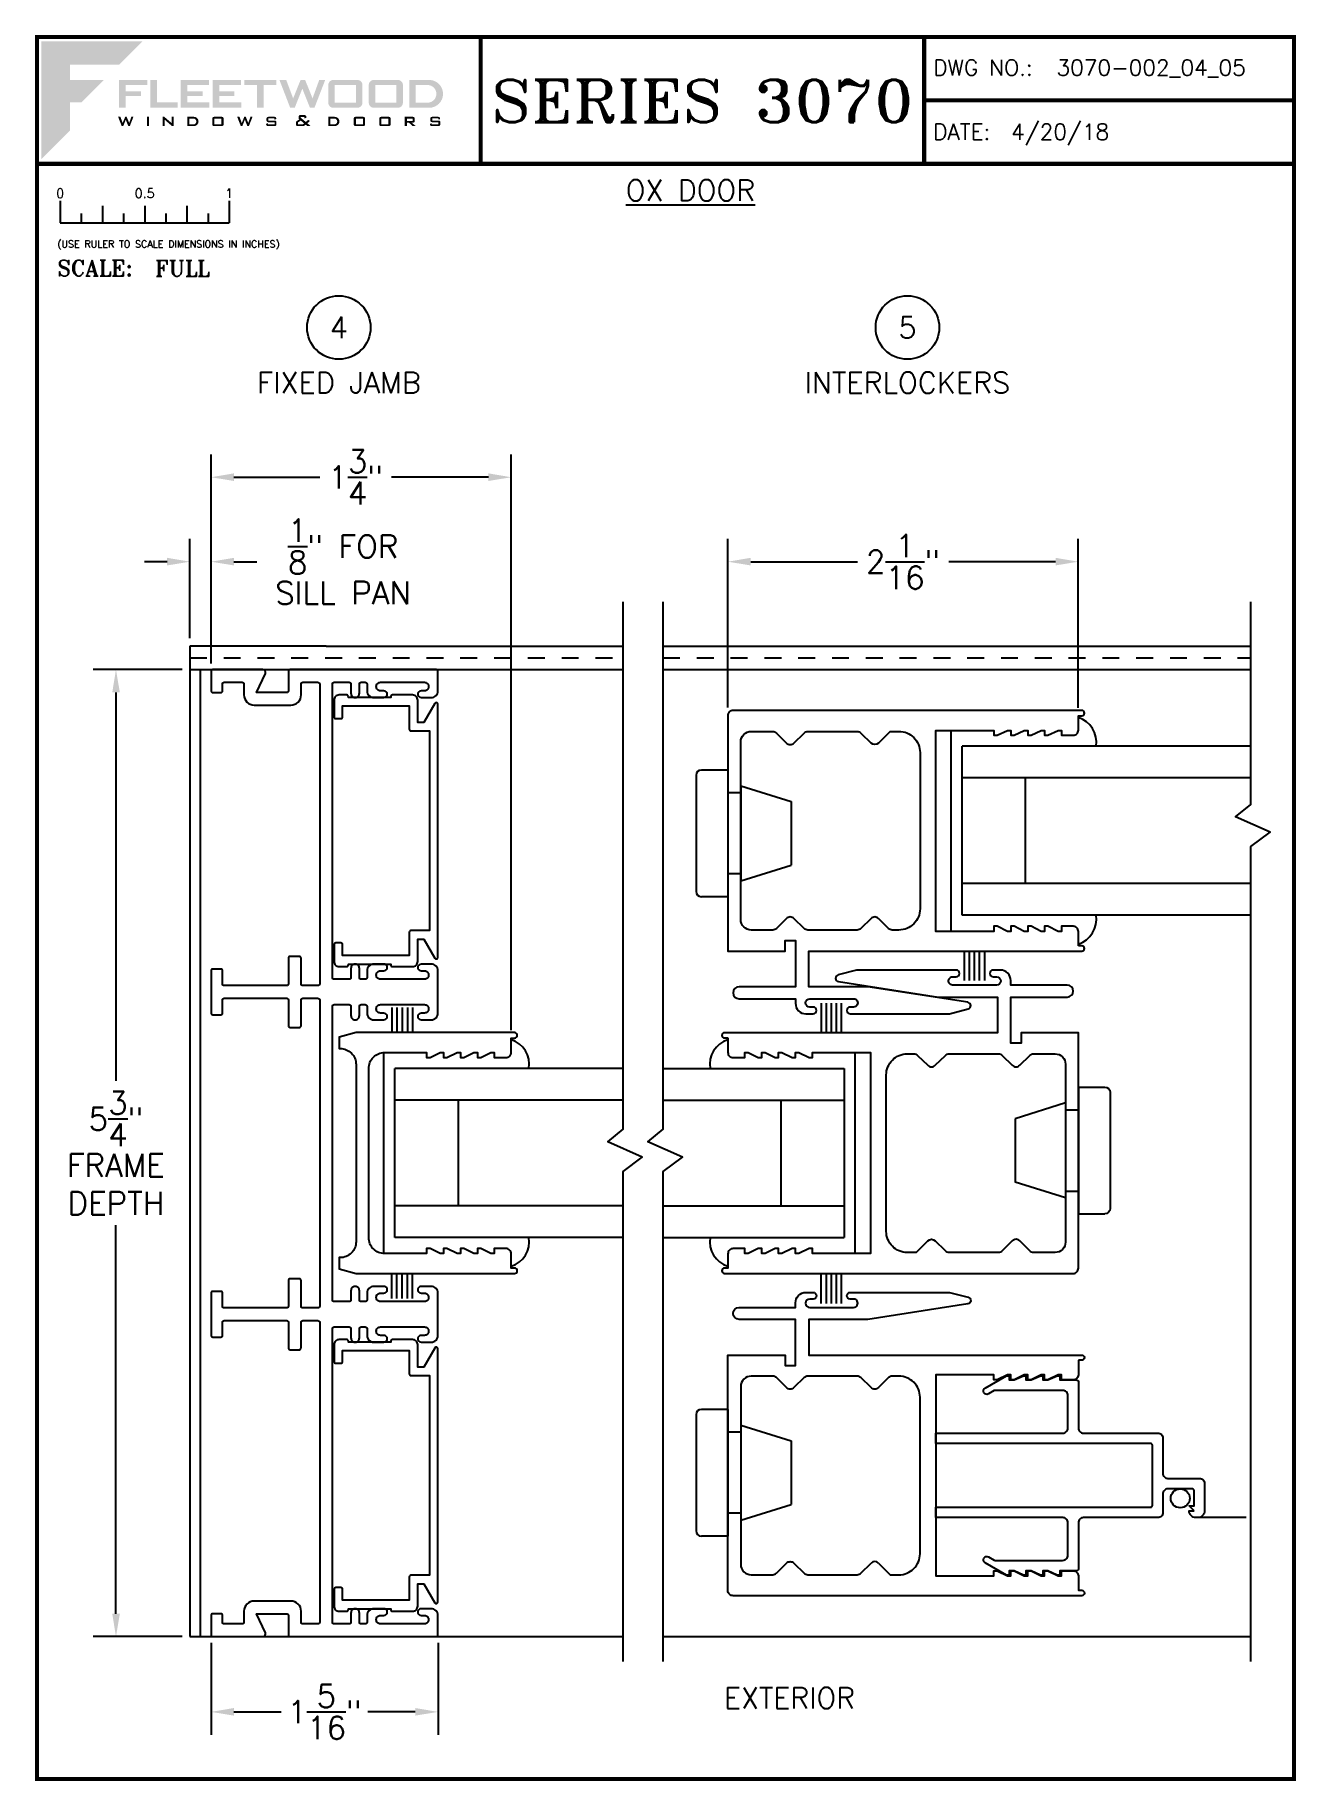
# Paper-space layout 'DETAIL 4 & 5' of a CAD drawing. Extents: x 0.3 to 7.8, y 0.1 to 10.4.
# The model-space entities are those that its viewports show. They can reach past a viewport. Long polylines and large blocks are cut down to what shows.
import ezdxf
from ezdxf.enums import TextEntityAlignment as Align

# ---------------------------------------------------------------- set-up
doc = ezdxf.new("R2010")
doc.units = 0
doc.header["$LTSCALE"] = 0.25
doc.header["$MEASUREMENT"] = 0
doc.linetypes.add('HIDDEN', pattern=[0.375, 0.25, -0.125])
doc.layers.get('0').update_dxf_attribs({"linetype": 'CONTINUOUS'})
doc.layers.get('DEFPOINTS').update_dxf_attribs({"color": 1, "linetype": 'CONTINUOUS'})
for name, color, linetype in [('DIM', 7, 'CONTINUOUS'), ('FRAME', 1, 'CONTINUOUS'), ('GLASS-VINYL', 7, 'CONTINUOUS'), ('MISC', 7, 'CONTINUOUS'), ('SASH', 5, 'CONTINUOUS'), ('SEAL', 7, 'CONTINUOUS'), ('SILL-PAN', 7, 'CONTINUOUS'), ('TEXT', 7, 'CONTINUOUS'), ('VENT', 5, 'CONTINUOUS')]:
    doc.layers.add(name, color=color, linetype=linetype)
doc.layers.add('VP', color=40, linetype='CONTINUOUS', plot=False)
doc.layers.get('VP').off()
doc.styles.add('ROMANS', font='romans')
doc.styles.add('ROMANT', font='romant')
doc.styles.add('SIMPLEX-094', font='simplex.shx', dxfattribs={"height": 0.094})
doc.styles.get("Standard").update_dxf_attribs({"font": 'simplex.shx'})
doc.dimstyles.new('FULL SCALE', dxfattribs={"dimscale": 0.75, "dimtxt": 0.18, "dimasz": 0.18, "dimexe": 0.18, "dimexo": 0.0625, "dimgap": 0.09, "dimtad": 0, "dimtih": 1, "dimtoh": 1, "dimdec": 4, "dimzin": 0, "dimdsep": 46, "dimlunit": 4, "dimtxsty": 'Standard', "dimcen": 0.09, "dimadec": 0, "dimazin": 0, "dimtfac": 1, "dimtdec": 4, "dimtofl": 0, "dimtmove": 0, "dimatfit": 3, "dimfxl": 0, "dimtolj": 1, "dimtzin": 0, "dimarcsym": 0})

# ---------------------------------------------------------------- blocks, each defined once
blk = doc.blocks.new('*D47')
at = {"layer": 'DEFPOINTS', "color": 0}
for p in [(6.475, 7.331), (4.401, 6.42), (6.475, 6.419)]:
    blk.add_point(p, dxfattribs=at)
at = {"layer": 'TEXT', "color": 0, "lineweight": -2}
for p, q in [((4.401, 6.467), (4.401, 7.466)), ((6.475, 6.466), (6.475, 7.466)), ((4.536, 7.331), (5.168, 7.331)), ((6.34, 7.331), (5.708, 7.331))]:
    blk.add_line(p, q, dxfattribs=at)
at = {"layer": 'TEXT', "color": 0}
for points in [[(4.536, 7.354), (4.536, 7.309), (4.401, 7.331)], [(6.34, 7.354), (6.34, 7.309), (6.475, 7.331)]]:
    blk.add_solid(points, dxfattribs=at)
at = {"layer": 'TEXT', "color": 0, "insert": (5.438, 7.331), "char_height": 0.135, "attachment_point": 5}
blk.add_mtext('\\A1;2{\\H1.000000x;\\S1/16;}"', dxfattribs=at)
blk = doc.blocks.new('*D48')
at = {"layer": 'DEFPOINTS', "color": 0}
for p in [(3.119, 7.831), (1.343, 6.682), (3.119, 4.511)]:
    blk.add_point(p, dxfattribs=at)
at = {"layer": 'TEXT', "color": 0, "lineweight": -2}
for p, q in [((1.343, 6.729), (1.343, 7.966)), ((3.119, 4.558), (3.119, 7.966)), ((1.478, 7.831), (1.986, 7.831)), ((2.984, 7.831), (2.41, 7.831))]:
    blk.add_line(p, q, dxfattribs=at)
at = {"layer": 'TEXT', "color": 0}
for points in [[(1.478, 7.854), (1.478, 7.809), (1.343, 7.831)], [(2.984, 7.854), (2.984, 7.809), (3.119, 7.831)]]:
    blk.add_solid(points, dxfattribs=at)
at = {"layer": 'TEXT', "color": 0, "insert": (2.198, 7.831), "char_height": 0.135, "attachment_point": 5}
blk.add_mtext('\\A1;1{\\H1.000000x;\\S3/4;}"', dxfattribs=at)
blk = doc.blocks.new('*D49')
at = {"layer": 'DEFPOINTS', "color": 0}
for p in [(1.343, 0.978), (2.686, 0.978), (2.686, 0.522)]:
    blk.add_point(p, dxfattribs=at)
at = {"layer": 'DIM', "color": 0, "lineweight": -2}
for p, q in [((1.343, 0.931), (1.343, 0.387)), ((2.686, 0.931), (2.686, 0.387)), ((1.478, 0.522), (1.757, 0.522)), ((2.551, 0.522), (2.271, 0.522))]:
    blk.add_line(p, q, dxfattribs=at)
at = {"layer": 'DIM', "color": 0}
for points in [[(1.478, 0.545), (1.478, 0.5), (1.343, 0.522)], [(2.551, 0.545), (2.551, 0.5), (2.686, 0.522)]]:
    blk.add_solid(points, dxfattribs=at)
at = {"layer": 'DIM', "color": 0, "insert": (2.014, 0.522), "char_height": 0.135, "attachment_point": 5}
blk.add_mtext('\\A1;1{\\H1x;\\S5/16;}"', dxfattribs=at)
blk = doc.blocks.new('*D60')
at = {"layer": 'DEFPOINTS', "color": 0}
for p in [(1.343, 7.331), (1.218, 6.831), (1.343, 6.682)]:
    blk.add_point(p, dxfattribs=at)
at = {"layer": 'DIM', "color": 0, "lineweight": -2}
for p, q in [((1.218, 6.878), (1.218, 7.466)), ((1.343, 6.729), (1.343, 7.466)), ((1.083, 7.331), (0.948, 7.331)), ((1.478, 7.331), (1.613, 7.331))]:
    blk.add_line(p, q, dxfattribs=at)
at = {"layer": 'DIM', "color": 0}
for points in [[(1.083, 7.354), (1.083, 7.309), (1.218, 7.331)], [(1.478, 7.354), (1.478, 7.309), (1.343, 7.331)]]:
    blk.add_solid(points, dxfattribs=at)
at = {"layer": 'DIM', "color": 0, "insert": (2.124, 7.331), "char_height": 0.135, "attachment_point": 5}
blk.add_mtext('\\A1;{\\H1.000000x;\\S1/8;}" FOR\\PSILL PAN', dxfattribs=at)
blk = doc.blocks.new('Fleetwood_Logo_6-10-15')
h = blk.add_hatch(color=154)
h.dxf.hatch_style = 1
h.paths.add_polyline_path([(0.2526, -0.0017), (0.0019, -0.0017), (0.0019, -0.2942), (0.0725, -0.2236), (0.0725, -0.1535), (0.1007, -0.1535), (0.1567, -0.0976), (0.0725, -0.0976), (0.0725, -0.0596), (0.1946, -0.0596)])
h = blk.add_hatch(color=251)
h.dxf.hatch_style = 1
h.paths.add_polyline_path([(0.2487, -0.1256), (0.2112, -0.1256), (0.2112, -0.1102), (0.2647, -0.1102), (0.2647, -0.0976), (0.1946, -0.0976), (0.1946, -0.1667), (0.2112, -0.1667), (0.2112, -0.1377), (0.2487, -0.1377)])
h = blk.add_hatch(color=251)
h.dxf.hatch_style = 1
h.paths.add_polyline_path([(0.2886, -0.0976), (0.272, -0.0976), (0.272, -0.1667), (0.3401, -0.1667), (0.3401, -0.1535), (0.2886, -0.1535)])
h = blk.add_hatch(color=251)
h.dxf.hatch_style = 1
h.paths.add_polyline_path([(0.4175, -0.0976), (0.3474, -0.0976), (0.3474, -0.1667), (0.4185, -0.1667), (0.4185, -0.1534), (0.364, -0.1534), (0.364, -0.1377), (0.4015, -0.1377), (0.4015, -0.1256), (0.364, -0.1256), (0.364, -0.1102), (0.4175, -0.1102)])
h = blk.add_hatch(color=251)
h.dxf.hatch_style = 1
h.paths.add_polyline_path([(0.4965, -0.0976), (0.4264, -0.0976), (0.4264, -0.1667), (0.4975, -0.1667), (0.4975, -0.1534), (0.443, -0.1534), (0.443, -0.1377), (0.4804, -0.1377), (0.4804, -0.1256), (0.443, -0.1256), (0.443, -0.1102), (0.4965, -0.1102)])
h = blk.add_hatch(color=251)
h.dxf.hatch_style = 1
h.paths.add_polyline_path([(0.5842, -0.0976), (0.5054, -0.0976), (0.5054, -0.1102), (0.5365, -0.1102), (0.5365, -0.1667), (0.5531, -0.1667), (0.5531, -0.1102), (0.5842, -0.1102)])
h = blk.add_hatch(color=251)
h.dxf.hatch_style = 1
h.paths.add_polyline_path([(0.6089, -0.0976), (0.5921, -0.0976), (0.6188, -0.1667), (0.63, -0.1667), (0.6489, -0.1192), (0.6679, -0.1667), (0.6789, -0.1667), (0.7056, -0.0976), (0.6908, -0.0976), (0.6742, -0.1433), (0.6558, -0.0976), (0.6446, -0.0976), (0.6261, -0.1433)])
h = blk.add_hatch(color=251)
h.dxf.hatch_style = 1
h.paths.add_polyline_path([(0.7853, -0.0976), (0.726, -0.0976, 0.414214), (0.7133, -0.1102), (0.7133, -0.154, 0.414214), (0.726, -0.1667), (0.7853, -0.1667, 0.414214), (0.798, -0.154), (0.798, -0.1102, 0.414214)])
h.paths.add_polyline_path([(0.7819, -0.1102), (0.7819, -0.154), (0.7294, -0.154), (0.7294, -0.1102)], flags=16)
h = blk.add_hatch(color=251)
h.dxf.hatch_style = 1
h.paths.add_polyline_path([(0.8856, -0.0976), (0.8262, -0.0976, 0.414214), (0.8136, -0.1102), (0.8136, -0.154, 0.414214), (0.8262, -0.1667), (0.8856, -0.1667, 0.414214), (0.8982, -0.154), (0.8982, -0.1102, 0.414214)])
h.paths.add_polyline_path([(0.8822, -0.1102), (0.8822, -0.154), (0.8296, -0.154), (0.8296, -0.1102)], flags=16)
h = blk.add_hatch(color=251)
h.dxf.hatch_style = 1
h.paths.add_polyline_path([(0.9632, -0.0976), (0.914, -0.0976), (0.914, -0.1667), (0.9632, -0.1667, 1)])
h.paths.add_polyline_path([(0.9301, -0.1102), (0.9593, -0.1102, -1), (0.9593, -0.154), (0.9301, -0.154)], flags=16)
h = blk.add_hatch(color=7)
h.dxf.hatch_style = 1
h.paths.add_polyline_path([(0.2301, -0.1891), (0.2251, -0.1891), (0.2196, -0.2043), (0.2134, -0.1891), (0.2097, -0.1891), (0.2035, -0.2043), (0.1978, -0.1891), (0.1922, -0.1891), (0.2011, -0.2121), (0.2048, -0.2121), (0.2112, -0.1963), (0.2175, -0.2121), (0.2212, -0.2121)])
h = blk.add_hatch(color=7)
h.dxf.hatch_style = 1
h.paths.add_polyline_path([(0.2691, -0.1891), (0.2637, -0.1891), (0.2637, -0.2118), (0.2637, -0.2121), (0.2691, -0.2121)])
h = blk.add_hatch(color=7)
h.dxf.hatch_style = 1
h.paths.add_polyline_path([(0.3077, -0.1964), (0.3259, -0.2121), (0.3298, -0.2121), (0.3298, -0.1891), (0.325, -0.1891), (0.325, -0.2047), (0.3067, -0.1891), (0.3029, -0.1891), (0.3029, -0.2121), (0.3077, -0.2121)])
h = blk.add_hatch(color=7)
h.dxf.hatch_style = 1
h.paths.add_polyline_path([(0.3801, -0.1891), (0.3637, -0.1891), (0.3637, -0.2121), (0.3801, -0.2121, 1)])
h.paths.add_polyline_path([(0.3691, -0.2079), (0.3691, -0.1933), (0.3788, -0.1933, -1), (0.3788, -0.2079)], flags=16)
h = blk.add_hatch(color=7)
h.dxf.hatch_style = 1
h.paths.add_polyline_path([(0.4537, -0.2079), (0.4537, -0.1933, 0.414214), (0.4495, -0.1891), (0.4297, -0.1891, 0.414214), (0.4255, -0.1933), (0.4255, -0.2079, 0.414214), (0.4297, -0.2121), (0.4495, -0.2121, 0.414214)])
h.paths.add_polyline_path([(0.4308, -0.2079), (0.4308, -0.1933), (0.4484, -0.1933), (0.4484, -0.2079)], flags=16)
h = blk.add_hatch(color=7)
h.dxf.hatch_style = 1
h.paths.add_polyline_path([(0.5253, -0.1891), (0.5203, -0.1891), (0.5148, -0.2043), (0.5087, -0.1891), (0.5049, -0.1891), (0.4988, -0.2043), (0.493, -0.1891), (0.4874, -0.1891), (0.4963, -0.2121), (0.5001, -0.2121), (0.5064, -0.1963), (0.5127, -0.2121), (0.5164, -0.2121)])
h = blk.add_hatch(color=7)
h.dxf.hatch_style = 1
h.paths.add_polyline_path([(0.5801, -0.1891), (0.5643, -0.1891, 0.414214), (0.56, -0.1933), (0.56, -0.1981, 0.414214), (0.5643, -0.2024), (0.58, -0.2024), (0.58, -0.2078), (0.5637, -0.2078), (0.5637, -0.2052), (0.5591, -0.2062), (0.5591, -0.2078, 0.414214), (0.5634, -0.2121), (0.5805, -0.2121, 0.414214), (0.5848, -0.2078), (0.5848, -0.2024, 0.414214), (0.5805, -0.1982), (0.5648, -0.1982), (0.5648, -0.193), (0.5798, -0.193), (0.5798, -0.1958), (0.5843, -0.1948), (0.5843, -0.1933, 0.414214)])
h = blk.add_hatch(color=7)
h.dxf.hatch_style = 1
h.paths.add_polyline_path([(0.645, -0.1913, -0.222262), (0.6447, -0.1906), (0.6447, -0.1892), (0.6535, -0.1892), (0.6535, -0.193), (0.6587, -0.1918), (0.6587, -0.189, 0.414214), (0.6544, -0.1847), (0.6437, -0.1847, 0.414214), (0.6394, -0.189), (0.6394, -0.1922, 0.222262), (0.6407, -0.1948), (0.6415, -0.1955), (0.6345, -0.1998, 0.260684), (0.6329, -0.2027), (0.6329, -0.2078, 0.414214), (0.6372, -0.2121), (0.6514, -0.2121, 0.17577), (0.6536, -0.2113), (0.657, -0.2085), (0.6614, -0.2121), (0.6699, -0.2121), (0.6613, -0.2049), (0.6676, -0.1997), (0.6637, -0.1964), (0.6574, -0.2017)])
h.paths.add_polyline_path([(0.6532, -0.2052), (0.6509, -0.2072, -0.17577), (0.6502, -0.2074), (0.6382, -0.2074), (0.6382, -0.2033, -0.260684), (0.6387, -0.2025), (0.6451, -0.1985)], flags=16)
h = blk.add_hatch(color=7)
h.dxf.hatch_style = 1
h.paths.add_polyline_path([(0.7294, -0.1891), (0.713, -0.1891), (0.713, -0.2121), (0.7294, -0.2121, 1)])
h.paths.add_polyline_path([(0.7184, -0.2079), (0.7184, -0.1933), (0.7281, -0.1933, -1), (0.7281, -0.2079)], flags=16)
h = blk.add_hatch(color=7)
h.dxf.hatch_style = 1
h.paths.add_polyline_path([(0.8045, -0.2079), (0.8045, -0.1933, 0.414214), (0.8003, -0.1891), (0.7805, -0.1891, 0.414214), (0.7763, -0.1933), (0.7763, -0.2079, 0.414214), (0.7805, -0.2121), (0.8003, -0.2121, 0.414214)])
h.paths.add_polyline_path([(0.7816, -0.2079), (0.7816, -0.1933), (0.7992, -0.1933), (0.7992, -0.2079)], flags=16)
h = blk.add_hatch(color=7)
h.dxf.hatch_style = 1
h.paths.add_polyline_path([(0.8678, -0.2079), (0.8678, -0.1933, 0.414214), (0.8636, -0.1891), (0.8438, -0.1891, 0.414214), (0.8396, -0.1933), (0.8396, -0.2079, 0.414214), (0.8438, -0.2121), (0.8636, -0.2121, 0.414214)])
h.paths.add_polyline_path([(0.8449, -0.2079), (0.8449, -0.1933), (0.8624, -0.1933), (0.8624, -0.2079)], flags=16)
h = blk.add_hatch(color=7)
h.dxf.hatch_style = 1
h.paths.add_polyline_path([(0.9277, -0.1993), (0.9277, -0.1933, 0.414214), (0.9235, -0.1891), (0.9028, -0.1891), (0.9028, -0.2121), (0.9082, -0.2121), (0.9082, -0.2035), (0.9131, -0.2035), (0.9224, -0.2121), (0.9303, -0.2121), (0.9197, -0.2035), (0.9235, -0.2035, 0.414214)])
h.paths.add_polyline_path([(0.9082, -0.1993), (0.9082, -0.1933), (0.9214, -0.1933, -0.414214), (0.9224, -0.1943), (0.9224, -0.1983, -0.414214), (0.9214, -0.1993)], flags=16)
h = blk.add_hatch(color=7)
h.dxf.hatch_style = 1
h.paths.add_polyline_path([(0.9867, -0.1982), (0.971, -0.1982), (0.971, -0.193), (0.9859, -0.193), (0.9859, -0.1958), (0.9905, -0.1948), (0.9905, -0.1933, 0.414214), (0.9863, -0.1891), (0.9705, -0.1891, 0.414214), (0.9662, -0.1933), (0.9662, -0.1981, 0.414214), (0.9705, -0.2024), (0.9862, -0.2024), (0.9862, -0.2078), (0.9699, -0.2078), (0.9699, -0.2052), (0.9653, -0.2062), (0.9653, -0.2078, 0.414214), (0.9696, -0.2121), (0.9867, -0.2121, 0.414214), (0.991, -0.2078), (0.991, -0.2024, 0.414214)])
blk = doc.blocks.new('A-SIZE_P')
at = {"const_width": 0.025}
blk.add_lwpolyline([(0.313, 0.125), (7.751, 0.125), (7.751, 10.437), (0.313, 10.437)], close=True, dxfattribs=at)
for points in [[(2.938, 10.437), (2.938, 9.687)], [(5.563, 10.437), (5.563, 9.687)], [(5.563, 10.062), (7.751, 10.062)], [(0.313, 9.687), (7.751, 9.687)]]:
    blk.add_lwpolyline(points, dxfattribs=at)
at = {"xscale": 2.387023416083395, "yscale": 2.387023416083395, "zscale": 2.387023416083395}
blk.add_blockref('Fleetwood_Logo_6-10-15', (0.334, 10.416), dxfattribs=at)
for s, style, p in [('DWG NO.:', 'SIMPLEX-094', (5.617, 10.209)), ('DATE:', 'SIMPLEX-094', (5.616, 9.829)), ('SCALE:', 'ROMANT', (0.433, 9.022))]:
    blk.add_text(s, height=0.094, dxfattribs=dict(style=style)).set_placement(p)
for tag, p, style in [('DWG_NO', (6.346, 10.209), 'SIMPLEX-094'), ('DATE', (6.077, 9.829), 'SIMPLEX-094'), ('SCALE', (1.011, 9.02), 'ROMANT')]:
    blk.add_attdef(tag, p, '', height=0.094, dxfattribs=dict(style=style))
for tag, height, style, width, p, p2 in [('DWG_NO_F', 0.094, 'SIMPLEX-094', 1.745692, (6.347, 10.209), (7.683, 10.209)), ('PRODUCT', 0.25, 'ROMANT', 1.390728, (3.001, 9.934), (5.5, 9.934))]:
    blk.add_attdef(tag, text='', height=height, dxfattribs=dict(style=style, width=width)).set_placement(p, p2, align=Align.FIT)
blk = doc.blocks.new('Full')
for p, q in [((0.137, -0.219), (0.137, -0.35)), ((0.262, -0.294), (0.262, -0.35)), ((0.387, -0.249), (0.387, -0.35)), ((0.512, -0.294), (0.512, -0.35)), ((0.637, -0.249), (0.637, -0.35)), ((0.762, -0.294), (0.762, -0.35)), ((0.887, -0.249), (0.887, -0.35)), ((1.012, -0.294), (1.012, -0.35)), ((1.137, -0.219), (1.137, -0.35)), ((0.137, -0.35), (1.137, -0.35))]:
    blk.add_line(p, q)
for s, p in [('0', (0.137, -0.219)), ('0.5', (0.637, -0.219)), ('1', (1.137, -0.219))]:
    blk.add_text(s, height=0.055).set_placement(p, align=Align.BOTTOM_CENTER)
at = {"style": 'ROMANS'}
blk.add_text('(USE RULER TO SCALE DIMENSIONS IN INCHES)', height=0.04115, dxfattribs=at).set_placement((0.12, -0.495))
blk = doc.blocks.new('*D78')
at = {"layer": 'DEFPOINTS', "color": 0}
for p in [(1.218, 6.692), (0.78, 0.968), (1.218, 0.968)]:
    blk.add_point(p, dxfattribs=at)
at = {"layer": 'DIM', "color": 0, "lineweight": -2}
for p, q in [((1.171, 6.692), (0.645, 6.692)), ((0.78, 6.557), (0.78, 4.258)), ((0.78, 1.103), (0.78, 3.403)), ((1.171, 0.968), (0.645, 0.968))]:
    blk.add_line(p, q, dxfattribs=at)
at = {"layer": 'DIM', "color": 0}
for points in [[(0.758, 6.557), (0.803, 6.557), (0.78, 6.692)], [(0.758, 1.103), (0.803, 1.103), (0.78, 0.968)]]:
    blk.add_solid(points, dxfattribs=at)
at = {"layer": 'DIM', "color": 0, "insert": (0.78, 3.83), "char_height": 0.135, "attachment_point": 5}
blk.add_mtext('\\A1;5{\\H1.000000x;\\S3/4;}"\\PFRAME\\PDEPTH', dxfattribs=at)
blk = doc.blocks.new('sectball')
blk.add_circle((0, 0), 0.125)
blk.add_attdef('NO', text='', height=0.062).set_placement((0, 0), align=Align.MIDDLE_CENTER)
for tag, p in [('LINE1', (0, -0.2588)), ('LINE2', (0, -0.3864)), ('LINE3', (0, -0.5214))]:
    blk.add_attdef(tag, text='', height=0.078).set_placement(p, align=Align.CENTER)
blk = doc.blocks.new('3006 STD POST-INTERLOCKER')
for points in [[(-2.074, -0.666), (-2.074, -0.58, -0.414214), (-2.043, -0.55), (-1.974, -0.55), (-1.974, -0.58), (-1.954, -0.58), (-1.894, -0.55), (-1.874, -0.55), (-1.874, -0.58), (-1.854, -0.58), (-1.794, -0.55), (-1.774, -0.55), (-1.774, -0.58), (-1.754, -0.58), (-1.694, -0.55), (-1.674, -0.55), (-1.674, -0.58), (-1.654, -0.58), (-1.594, -0.55), (-1.574, -0.55), (-1.574, -0.58), (-1.231, -0.58), (-1.231, 0.61), (-1.574, 0.61), (-1.574, 0.581), (-1.594, 0.581), (-1.654, 0.61), (-1.674, 0.61), (-1.674, 0.581), (-1.694, 0.581), (-1.754, 0.61), (-1.774, 0.61), (-1.774, 0.581), (-1.794, 0.581), (-1.854, 0.61), (-1.874, 0.61), (-1.874, 0.581), (-1.894, 0.581), (-1.954, 0.61), (-1.974, 0.61), (-1.974, 0.581), (-2.043, 0.581, -0.414214), (-2.074, 0.611), (-2.074, 0.696), (-2.094, 0.696, -0.999996), (-2.094, 0.728), (-0.031, 0.728, -0.414214), (0, 0.697), (0, -0.697), (-0.338, -0.697), (-0.338, -0.635), (-0.4, -0.635), (-0.4, -0.908), (-0.066, -0.908, -1), (-0.066, -0.979), (-0.4, -0.979), (-0.4, -1.006, -0.414214), (-0.462, -1.068), (-0.504, -1.068, -1), (-0.504, -1.028), (-0.484, -1.028, 0.999996), (-0.484, -0.979), (-0.744, -0.979, 1.000003), (-0.744, -1.028), (-0.724, -1.028, -0.999994), (-0.724, -1.068), (-1.312, -1.068), (-1.422, -1.039, -0.811415), (-1.42, -1), (-0.828, -0.908), (-0.478, -0.908), (-0.478, -0.697), (-2.094, -0.697, -0.999996), (-2.094, -0.666), (-2.074, -0.666)], [(-0.891, 0.535), (-0.96, 0.604), (-1.012, 0.604, 0.414214), (-1.137, 0.479), (-1.137, -0.447, 0.414214), (-1.012, -0.572), (-0.973, -0.572, 0.198912), (-0.951, -0.563), (-0.891, -0.504, -0.414214), (-0.847, -0.504), (-0.787, -0.563, 0.198912), (-0.765, -0.572), (-0.473, -0.572, 0.198912), (-0.451, -0.563), (-0.391, -0.504, -0.414214), (-0.347, -0.504), (-0.287, -0.563, 0.198912), (-0.265, -0.572), (-0.138, -0.572, 0.414214), (-0.076, -0.51), (-0.076, 0.542, 0.414214), (-0.138, 0.604), (-0.265, 0.604, 0.198912), (-0.287, 0.594), (-0.347, 0.535, -0.414214), (-0.391, 0.535), (-0.451, 0.594, 0.198912), (-0.473, 0.604), (-0.765, 0.604, 0.198912), (-0.787, 0.594), (-0.847, 0.535)]]:
    blk.add_lwpolyline(points, format="xyb")
blk.add_arc((-0.869, 0.557), 0.031, 225.0005, 315.0002)
blk = doc.blocks.new('A$C1D443341')
for p, q in [((0.188, 0.75), (0.031, 0.75)), ((0.188, 0.75), (0.188, 0)), ((0, 0.719), (0, 0.031)), ((0.264, 0.656), (0.562, 0.563)), ((0.264, 0.656), (0.264, 0.094)), ((0.264, 0.615), (0.188, 0.615)), ((0.562, 0.563), (0.562, 0.187)), ((0.264, 0.135), (0.188, 0.135)), ((0.264, 0.094), (0.562, 0.187)), ((0.188, 0), (0.031, 0))]:
    blk.add_line(p, q)
for centre, start, end in [((0.031, 0.719), 90, 180), ((0.031, 0.031), 180, 270)]:
    blk.add_arc(centre, 0.031, start, end)
blk = doc.blocks.new('A$C5239520B')
at = {"color": 1}
blk.add_lwpolyline([(0, 0.9402), (0, 0.9228, 0.414214), (0.01, 0.9128), (0.025, 0.9128, 0.414214), (0.03, 0.9178), (0.03, 0.9178, 0.414214), (0.025, 0.9228), (0.0199, 0.9228, -0.414214), (0.0138, 0.9289), (0.0138, 0.9291, -0.414214), (0.0199, 0.9353), (0.0851, 0.9353, -0.414214), (0.0913, 0.9291), (0.0913, 0.9289, -0.414214), (0.0851, 0.9228), (0.08, 0.9228, 0.414214), (0.075, 0.9178), (0.075, 0.9176, 0.414214), (0.0799, 0.9128), (0.095, 0.9128, 0.414214), (0.105, 0.9228), (0.105, 0.9328, -0.414214), (0.1075, 0.9353), (0.1138, 0.9353, -0.414214), (0.1163, 0.9328), (0.1163, 0.919, 0.414214), (0.1225, 0.9128), (0.1226, 0.9128, 0.414214), (0.1288, 0.9189), (0.1288, 0.9328, -0.414214), (0.1313, 0.9353), (0.1538, 0.9353, -0.414214), (0.1563, 0.9328), (0.1563, 0.7155), (0.1563, 0.4983, -0.414214), (0.1538, 0.4958), (0.1313, 0.4958, -0.414214), (0.1288, 0.4983), (0.1288, 0.5121, 0.414214), (0.1226, 0.5183), (0.1225, 0.5183, 0.414214), (0.1163, 0.512), (0.1163, 0.4983, -0.414214), (0.1138, 0.4958), (0.1075, 0.4958, -0.414214), (0.105, 0.4983), (0.105, 0.5083, 0.414214), (0.095, 0.5183), (0.0799, 0.5183, 0.414214), (0.075, 0.5134), (0.075, 0.5133, 0.414214), (0.08, 0.5083), (0.0851, 0.5083, -0.414214), (0.0913, 0.5021), (0.0913, 0.5019, -0.414214), (0.0851, 0.4958), (0.0199, 0.4958, -0.414214), (0.0138, 0.5019), (0.0138, 0.5021, -0.414214), (0.0199, 0.5083), (0.025, 0.5083, 0.414214), (0.03, 0.5133, 0.414214), (0.025, 0.5183), (0.01, 0.5183, 0.414214), (0, 0.5083), (0, 0.4907), (0, 0.4678), (0, 0.4458, 0.414214), (0.01, 0.4358), (0.025, 0.4358, 0.414214), (0.03, 0.4408), (0.03, 0.4408, 0.414214), (0.025, 0.4458), (0.0199, 0.4458, -0.414214), (0.0138, 0.4519), (0.0138, 0.4521, -0.414214), (0.0199, 0.4583), (0.0851, 0.4583, -0.414214), (0.0913, 0.4521), (0.0913, 0.4519, -0.414214), (0.0851, 0.4458), (0.08, 0.4458, 0.414214), (0.075, 0.4408), (0.075, 0.4406, 0.414214), (0.0799, 0.4358), (0.095, 0.4358, 0.414214), (0.105, 0.4458), (0.105, 0.4558, -0.414214), (0.1075, 0.4583), (0.1138, 0.4583, -0.414214), (0.1163, 0.4558), (0.1163, 0.442, 0.414214), (0.1225, 0.4358), (0.1226, 0.4358, 0.414214), (0.1288, 0.4419), (0.1288, 0.4558, -0.414214), (0.1313, 0.4583), (0.1538, 0.4583, -0.414214), (0.1563, 0.4558), (0.1563, 0.2385), (0.1563, 0.0213, -0.414214), (0.1538, 0.0188), (0.1313, 0.0188, -0.414214), (0.1288, 0.0213), (0.1288, 0.0351, 0.414214), (0.1226, 0.0413), (0.1225, 0.0413, 0.414214), (0.1163, 0.035), (0.1163, 0.0213, -0.414214), (0.1138, 0.0188), (0.1075, 0.0188, -0.414214), (0.105, 0.0213), (0.105, 0.0313, 0.414214), (0.095, 0.0413), (0.0799, 0.0413, 0.414214), (0.075, 0.0364), (0.075, 0.0363, 0.414214), (0.08, 0.0313), (0.0851, 0.0313, -0.414214), (0.0913, 0.0251), (0.0913, 0.0249, -0.414214), (0.0851, 0.0188), (0.0199, 0.0188, -0.414214), (0.0138, 0.0249), (0.0138, 0.0251, -0.414214), (0.0199, 0.0313), (0.025, 0.0313, 0.414214), (0.03, 0.0363, 0.414214), (0.025, 0.0413), (0.01, 0.0413, 0.414214), (0, 0.0313), (0, 0.0025, 0.414214), (0.0025, 0), (0.2188, 0, 0.414214), (0.2213, 0.0025), (0.2213, 0.0313, -0.414214), (0.2238, 0.0338), (0.2683, 0.0338), (0.2554, 0.0057, 0.546624), (0.259, 0), (0.3333, 0, 0.414214), (0.3358, 0.0025), (0.3358, 0.0313, 0.414214), (0.3333, 0.0338), (0.3213, 0.0338, 0.414214), (0.3188, 0.0313), (0.3188, 0.0213, -0.414214), (0.3163, 0.0188), (0.2895, 0.0188, -0.414214), (0.287, 0.0213), (0.287, 0.0375, 0.414214), (0.272, 0.0525), (0.2175, 0.0525, 0.414214), (0.2025, 0.0375), (0.2025, 0.0213, -0.414214), (0.2, 0.0188), (0.1775, 0.0188, -0.414214), (0.175, 0.0213), (0.175, 0.2385), (0.175, 0.4651, -0.414214), (0.1775, 0.4676), (0.2, 0.4676, -0.414214), (0.2025, 0.4651), (0.2025, 0.427, 0.414214), (0.205, 0.4245), (0.2188, 0.4245, 0.414214), (0.2213, 0.427), (0.2213, 0.4651, -0.414214), (0.2238, 0.4676), (0.3059, 0.4676), (0.3163, 0.4676, -0.414214), (0.3188, 0.4651), (0.3188, 0.4458, 0.414214), (0.3213, 0.4433), (0.3333, 0.4433, 0.414214), (0.3358, 0.4458), (0.3358, 0.4678), (0.3358, 0.4907), (0.3358, 0.5083, 0.414214), (0.3333, 0.5108), (0.3213, 0.5108, 0.414214), (0.3188, 0.5083), (0.3188, 0.4889, -0.414214), (0.3163, 0.4864), (0.3026, 0.4864), (0.2238, 0.4864, -0.414214), (0.2213, 0.4889), (0.2213, 0.527, 0.414214), (0.2188, 0.5295), (0.205, 0.5295, 0.414214), (0.2025, 0.527), (0.2025, 0.4889, -0.414214), (0.2, 0.4864), (0.1775, 0.4864, -0.414214), (0.175, 0.4889), (0.175, 0.7155), (0.175, 0.9421, -0.414214), (0.1775, 0.9446), (0.1878, 0.9446), (0.2, 0.9446, -0.414214), (0.2025, 0.9421), (0.2025, 0.904, 0.414214), (0.205, 0.9015), (0.2188, 0.9015, 0.414214), (0.2213, 0.904), (0.2213, 0.9421, -0.414214), (0.2238, 0.9446), (0.3028, 0.9446), (0.3163, 0.9446, -0.414214), (0.3188, 0.9421), (0.3188, 0.9228, 0.414214), (0.3213, 0.9203), (0.3333, 0.9203, 0.414214), (0.3358, 0.9228), (0.3358, 0.9359), (0.3358, 0.9518), (0.3358, 0.9677), (0.3358, 0.9853, 0.414214), (0.3333, 0.9878), (0.3213, 0.9878, 0.414214), (0.3188, 0.9853), (0.3188, 0.9659, -0.414214), (0.3163, 0.9634), (0.3026, 0.9634), (0.2238, 0.9634, -0.414214), (0.2213, 0.9659), (0.2213, 1.004, 0.414214), (0.2188, 1.0065), (0.205, 1.0065, 0.414214), (0.2025, 1.004), (0.2025, 0.9659, -0.414214), (0.2, 0.9634), (0.1775, 0.9634, -0.414214), (0.175, 0.9659), (0.175, 1.1925), (0.175, 1.4098, -0.414214), (0.1775, 1.4123), (0.2, 1.4123, -0.414214), (0.2025, 1.4098), (0.2025, 1.3935, 0.414214), (0.2175, 1.3785), (0.272, 1.3785, 0.414214), (0.287, 1.3935), (0.287, 1.4098, -0.414214), (0.2895, 1.4123), (0.3163, 1.4123, -0.414214), (0.3188, 1.4098), (0.3188, 1.3998, 0.414214), (0.3213, 1.3973), (0.3333, 1.3973, 0.414214), (0.3358, 1.3998), (0.3358, 1.4285, 0.414214), (0.3333, 1.431), (0.259, 1.431, 0.546624), (0.2554, 1.4253), (0.2683, 1.3973), (0.2238, 1.3973, -0.414214), (0.2213, 1.3998), (0.2213, 1.4285, 0.414214), (0.2188, 1.431), (0.0025, 1.431, 0.414214), (0, 1.4285), (0, 1.3998, 0.414214), (0.01, 1.3898), (0.025, 1.3898, 0.414214), (0.03, 1.3948), (0.03, 1.3948, 0.414214), (0.025, 1.3998), (0.0199, 1.3998, -0.414214), (0.0138, 1.4059), (0.0138, 1.4061, -0.414214), (0.0199, 1.4123), (0.0851, 1.4123, -0.414214), (0.0913, 1.4061), (0.0913, 1.4059, -0.414214), (0.0851, 1.3998), (0.08, 1.3998, 0.414214), (0.075, 1.3948), (0.075, 1.3946, 0.414214), (0.0799, 1.3898), (0.095, 1.3898, 0.414214), (0.105, 1.3998), (0.105, 1.4098, -0.414214), (0.1075, 1.4123), (0.1138, 1.4123, -0.414214), (0.1163, 1.4098), (0.1163, 1.396, 0.414214), (0.1225, 1.3898), (0.1226, 1.3898, 0.414214), (0.1288, 1.3959), (0.1288, 1.4098, -0.414214), (0.1313, 1.4123), (0.1538, 1.4123, -0.414214), (0.1563, 1.4098), (0.1563, 1.1925), (0.1563, 0.9753, -0.414214), (0.1538, 0.9728), (0.1313, 0.9728, -0.414214), (0.1288, 0.9753), (0.1288, 0.9891, 0.414214), (0.1226, 0.9953), (0.1225, 0.9953, 0.414214), (0.1163, 0.989), (0.1163, 0.9753, -0.414214), (0.1138, 0.9728), (0.1075, 0.9728, -0.414214), (0.105, 0.9753), (0.105, 0.9853, 0.414214), (0.095, 0.9953), (0.0799, 0.9953, 0.414214), (0.075, 0.9904), (0.075, 0.9903, 0.414214), (0.08, 0.9853), (0.0851, 0.9853, -0.414214), (0.0913, 0.9791), (0.0913, 0.9789, -0.414214), (0.0851, 0.9728), (0.0199, 0.9728, -0.414214), (0.0138, 0.9789), (0.0138, 0.9791, -0.414214), (0.0199, 0.9853), (0.025, 0.9853, 0.414214), (0.03, 0.9903, 0.414214), (0.025, 0.9953), (0.01, 0.9953, 0.414214), (0, 0.9853), (0, 0.97)], format="xyb", close=True, dxfattribs=at)
blk = doc.blocks.new('A$C4B48609F')
at = {"xscale": -1, "rotation": 180}
blk.add_blockref('A$C5239520B', (0, 1.431), dxfattribs=at)
blk = doc.blocks.new('3710 Jamb Filler')
blk.add_lwpolyline([(-0.12, 0.774, 0.414214), (-0.15, 0.804), (-0.27, 0.804, 0.414214), (-0.28, 0.794), (-0.28, 0.789), (-0.53, 0.789), (-0.53, 0.794, 0.414214), (-0.54, 0.804), (-0.585, 0.804, 0.414214), (-0.615, 0.774), (-0.615, 0.674, 0.414214), (-0.605, 0.664), (-0.575, 0.664, 0.414214), (-0.565, 0.674), (-0.565, 0.739), (-0.17, 0.739), (-0.17, 0.601, 0.414214), (-0.16, 0.591), (-0.05, 0.591), (-0.05, -0.591), (-0.16, -0.591, 0.414214), (-0.17, -0.601), (-0.17, -0.739), (-0.565, -0.739), (-0.565, -0.674, 0.414214), (-0.575, -0.664), (-0.605, -0.664, 0.414214), (-0.615, -0.674), (-0.615, -0.774, 0.414214), (-0.585, -0.804), (-0.54, -0.804, 0.414214), (-0.53, -0.794), (-0.53, -0.789), (-0.28, -0.789), (-0.28, -0.794, 0.414214), (-0.27, -0.804), (-0.15, -0.804, 0.414214), (-0.12, -0.774), (-0.12, -0.641), (-0.084, -0.641), (-0.019, -0.754, 0.767327), (0, -0.749), (0, 0.749, 0.767327), (-0.019, 0.754), (-0.084, 0.641), (-0.12, 0.641)], format="xyb", close=True)
blk = doc.blocks.new('3766 SCREEN ADAPTER')
blk.add_line((0.25, 1.836), (0.25, 1.544))
blk.add_lwpolyline([(0.21, 1.528), (0.18, 1.498), (0.18, 1.528), (0.09, 1.528, 0.414214), (0.08, 1.518), (0.08, 1.373, 0.414214), (0.11, 1.343), (0.22, 1.343, -0.414214), (0.25, 1.313), (0.25, 0.873, 0.414214), (0.28, 0.843), (0.555, 0.843, -0.414214), (0.565, 0.833), (0.565, 0.733), (0.59, 0.733), (0.59, 0.718), (0.565, 0.663), (0.565, 0.633), (0.59, 0.633), (0.59, 0.618), (0.565, 0.563), (0.565, 0.533), (0.59, 0.533), (0.59, 0.518), (0.565, 0.463), (0.565, 0.433), (0.59, 0.433), (0.59, 0.418), (0.517, 0.291, -1), (0.482, 0.311), (0.502, 0.345, 0.131652), (0.503, 0.35), (0.503, 0.75, 0.414214), (0.472, 0.781), (0.28, 0.781, 0.414214), (0.25, 0.751), (0.25, 0), (0.188, 0), (0.188, 1.271, 0.414214), (0.178, 1.281), (-0.178, 1.281, 0.414214), (-0.188, 1.271), (-0.188, 0), (-0.25, 0), (-0.25, 0.751, 0.414214), (-0.28, 0.781), (-0.472, 0.781, 0.414214), (-0.503, 0.75), (-0.503, 0.35, 0.131652), (-0.502, 0.345), (-0.482, 0.311, -1), (-0.517, 0.291), (-0.59, 0.418), (-0.59, 0.433), (-0.565, 0.433), (-0.565, 0.463), (-0.59, 0.518), (-0.59, 0.533), (-0.565, 0.533), (-0.565, 0.563), (-0.59, 0.618), (-0.59, 0.633), (-0.565, 0.633), (-0.565, 0.663), (-0.59, 0.718), (-0.59, 0.733), (-0.565, 0.733), (-0.565, 0.833, -0.414214), (-0.555, 0.843), (-0.28, 0.843, 0.414214), (-0.25, 0.873), (-0.25, 1.313, -0.414214), (-0.22, 1.343), (-0.012, 1.343, 0.414214), (0.018, 1.373), (0.018, 1.56, -0.414214), (0.048, 1.59), (0.21, 1.59, -0.414214), (0.25, 1.55), (0.25, 1.538, -0.414214), (0.21, 1.498)], format="xyb", close=True)
blk.add_circle((0.136, 1.446), 0.0563)
blk = doc.blocks.new('A$C47D80548')
at = {"layer": 'MISC', "xscale": 0.25, "yscale": 0.25, "zscale": 0.25}
blk.add_blockref('A$C1D443341', (0, 0), dxfattribs=at)
blk = doc.blocks.new('3008 FIXED STILE')
blk.add_lwpolyline([(-1.038, 0.713), (-1.002, 0.713), (-0.1, 0.713), (0, 0.686), (0, 0.619), (-0.006, 0.619, 0.414214), (-0.1, 0.525), (-0.1, -0.525, 0.414214), (-0.006, -0.619), (0, -0.619), (0, -0.686), (-0.1, -0.713), (-1.038, -0.713, -0.999996), (-1.038, -0.681), (-1.018, -0.681), (-1.018, -0.596, -0.414214), (-0.987, -0.565), (-0.918, -0.565), (-0.918, -0.595), (-0.898, -0.595), (-0.838, -0.565), (-0.818, -0.565), (-0.818, -0.595), (-0.798, -0.595), (-0.738, -0.565), (-0.718, -0.565), (-0.718, -0.595), (-0.698, -0.595), (-0.638, -0.565), (-0.618, -0.565), (-0.618, -0.595), (-0.598, -0.595), (-0.538, -0.565), (-0.518, -0.565), (-0.518, -0.595), (-0.269, -0.595, 0.414214), (-0.175, -0.501), (-0.175, 0.501, 0.414214), (-0.269, 0.595), (-0.518, 0.595), (-0.518, 0.565), (-0.538, 0.565), (-0.598, 0.595), (-0.618, 0.595), (-0.618, 0.565), (-0.638, 0.565), (-0.698, 0.595), (-0.718, 0.595), (-0.718, 0.565), (-0.738, 0.565), (-0.798, 0.595), (-0.818, 0.595), (-0.818, 0.565), (-0.838, 0.565), (-0.898, 0.595), (-0.918, 0.595), (-0.918, 0.565), (-0.987, 0.565, -0.414214), (-1.018, 0.596), (-1.018, 0.681), (-1.038, 0.681, -0.999996), (-1.038, 0.713)], format="xyb")
blk = doc.blocks.new('*U58')
at = {"layer": 'SILL-PAN', "color": 7}
for p, q in [((0.351, 0.861), (0.351, 0.713)), ((0.382, 0.861), (0.382, 0.713)), ((0.413, 0.861), (0.413, 0.713)), ((0.444, 0.861), (0.444, 0.713)), ((0.475, 0.861), (0.475, 0.713)), ((0.351, -0.861), (0.351, -0.713)), ((0.382, -0.861), (0.382, -0.713)), ((0.413, -0.861), (0.413, -0.713)), ((0.444, -0.861), (0.444, -0.713)), ((0.475, -0.861), (0.475, -0.713))]:
    blk.add_line(p, q, dxfattribs=at)
at = {"layer": 'VENT', "xscale": -1}
blk.add_blockref('3008 FIXED STILE', (0.04, 0), dxfattribs=at)

msp = doc.modelspace()

# ---------------------------------------------------------------- linework, layer by layer
at = {"layer": 'GLASS-VINYL', "color": 7}
for p, q in [((17.41027, 50.368824), (17.41027, 51.558824)), ((19.182966, 51.463828), (17.47527, 51.463824)), ((17.47527, 50.463824), (17.47527, 51.463824)), ((19.182966, 51.276328), (17.47527, 51.276324)), ((17.85027, 50.651324), (17.85027, 51.276324)), ((19.182966, 50.651328), (17.47527, 50.651324)), ((19.182966, 50.463828), (17.47527, 50.463824)), ((14.053589, 48.460825), (14.053589, 49.650825)), ((15.468145, 49.555829), (14.118589, 49.555825)), ((14.118589, 48.555825), (14.118589, 49.555825)), ((15.468145, 49.368329), (14.118589, 49.368325)), ((14.493589, 48.743325), (14.493589, 49.368325)), ((15.468145, 48.743329), (14.118589, 48.743325)), ((15.468145, 48.555829), (14.118589, 48.555825))]:
    msp.add_line(p, q, dxfattribs=at)
at = {"layer": 'GLASS-VINYL'}
for p, q in [((16.84127, 48.460822), (16.84127, 49.650822)), ((15.705153, 49.555823), (16.77627, 49.555822)), ((16.77627, 49.555822), (16.77627, 48.555822)), ((15.705153, 49.368323), (16.77627, 49.368322)), ((16.40127, 49.368322), (16.40127, 48.743322)), ((15.705153, 48.743323), (16.77627, 48.743322)), ((15.705153, 48.555823), (16.77627, 48.555822))]:
    msp.add_line(p, q, dxfattribs=at)
for points in [[(15.468145, 46.046092), (15.468145, 48.946448), (15.582379, 49.030712), (15.378501, 49.122172), (15.468145, 49.196448), (15.468145, 52.318905)], [(15.705153, 46.046092), (15.705153, 48.946448), (15.819387, 49.030712), (15.615508, 49.122172), (15.705153, 49.196448), (15.705153, 52.318905)], [(19.182966, 46.046095), (19.182966, 50.870355), (19.2972, 50.95462), (19.093321, 51.04608), (19.182966, 51.120355), (19.182966, 52.318909)], [(19.419973, 46.046095), (19.419973, 50.870355), (19.534207, 50.95462), (19.330329, 51.04608), (19.419973, 51.120355), (19.419973, 52.318909)]]:
    msp.add_lwpolyline(points, dxfattribs=at)
at = {"layer": 'GLASS-VINYL', "color": 7}
for centre, start, end in [((18.117204, 51.488354), 350.7597205, 72.6457689), ((18.117204, 50.439294), 287.3542311, 9.2402795), ((14.760523, 49.580355), 350.7597205, 72.6457689), ((14.760523, 48.531295), 287.3542311, 9.2402795)]:
    msp.add_arc(centre, 0.152764, start, end, dxfattribs=at)
at = {"layer": 'GLASS-VINYL'}
for centre, start, end in [((16.134336, 49.580352), 107.3542311, 189.2402795), ((16.134336, 48.531292), 170.7597205, 252.6457689)]:
    msp.add_arc(centre, 0.152764, start, end, dxfattribs=at)
at = {"layer": 'SEAL'}
for p, q in [((17.48831, 50.076638), (17.48831, 50.250824)), ((17.51831, 50.076638), (17.51831, 50.250824)), ((17.54831, 50.076638), (17.54831, 50.250824)), ((17.57831, 50.076638), (17.57831, 50.250824)), ((17.60831, 50.076638), (17.60831, 50.250824)), ((16.639949, 49.943009), (16.639949, 49.768822)), ((16.669949, 49.943009), (16.669949, 49.768822)), ((16.699949, 49.943009), (16.699949, 49.768822)), ((16.729949, 49.943009), (16.729949, 49.768822)), ((16.759949, 49.943009), (16.759949, 49.768822)), ((16.639365, 48.34046), (16.639365, 48.166273)), ((16.669365, 48.34046), (16.669365, 48.166273)), ((16.699365, 48.34046), (16.699365, 48.166273)), ((16.729365, 48.34046), (16.729365, 48.166273)), ((16.759365, 48.34046), (16.759365, 48.166273))]:
    msp.add_line(p, q, dxfattribs=at)
at = {"layer": 'SILL-PAN'}
for p, q in [((12.905188, 52.056822), (12.905188, 46.193822)), ((13.710688, 52.056822), (12.905188, 52.056822)), ((13.710688, 52.056822), (15.468145, 52.056822)), ((15.705153, 52.056822), (19.182966, 52.056825)), ((12.905188, 51.917822), (15.468145, 51.917822)), ((12.967188, 46.193822), (12.967188, 51.917822)), ((15.705153, 51.917822), (19.182966, 51.917825)), ((12.905188, 46.193822), (15.468145, 46.193822)), ((12.905188, 46.193822), (12.967188, 46.193822)), ((15.705153, 46.193822), (19.182966, 46.193825))]:
    msp.add_line(p, q, dxfattribs=at)
at = {"layer": 'SILL-PAN', "linetype": 'HIDDEN'}
for p, q in [((12.905188, 51.987322), (15.468145, 51.987322)), ((15.705153, 51.987322), (19.182966, 51.987325))]:
    msp.add_line(p, q, dxfattribs=at)

# ---------------------------------------------------------------- block references
at = {"layer": 'FRAME', "xscale": -4, "yscale": 4, "zscale": 4}
msp.add_blockref('A$C4B48609F', (14.37319, 46.193822), dxfattribs=at)
at = {"layer": 'FRAME'}
for p in [(14.373189, 50.963825), (14.373189, 47.147823)]:
    msp.add_blockref('3710 Jamb Filler', p, dxfattribs=at)
at = {"layer": 'MISC', "extrusion": (0, 0, -1), "xscale": -1, "zscale": -1}
for p in [(-15.90077, 50.573324), (-15.90077, 46.788393)]:
    msp.add_blockref('A$C1D443341', p, dxfattribs=at)
at = {"layer": 'MISC', "xscale": -4, "yscale": 4, "zscale": 4}
msp.add_blockref('A$C47D80548', (18.35077, 48.696322), dxfattribs=at)
at = {"layer": 'SASH', "rotation": 270}
msp.add_blockref('3766 SCREEN ADAPTER', (17.31977, 47.147893), dxfattribs=at)
at = {"layer": 'VENT', "xscale": -1}
msp.add_blockref('3006 STD POST-INTERLOCKER', (16.08877, 50.948324), dxfattribs=at)
at = {"layer": 'VENT', "xscale": -1, "rotation": 180}
msp.add_blockref('3006 STD POST-INTERLOCKER', (18.16277, 49.071322), dxfattribs=at)
at = {"layer": 'VENT'}
msp.add_blockref('*U58', (13.748189, 49.055825), dxfattribs=at)
at = {"layer": 'VENT', "rotation": 180}
msp.add_blockref('3006 STD POST-INTERLOCKER', (16.08877, 47.163393), dxfattribs=at)

psp = doc.layouts.new('DETAIL 4 & 5')

# ---------------------------------------------------------------- block references
at = {"layer": 'DIM'}
ref = psp.add_blockref('A-SIZE_P', (0, 0), dxfattribs=at)
ref.add_attrib('DATE', '4/20/18', (6.07741, 9.82884), dxfattribs={"layer": '0', "height": 0.094, "style": 'SIMPLEX-094'})
ref.add_attrib('SCALE', 'FULL', (1.01101, 9.02035), dxfattribs={"layer": '0', "height": 0.094, "style": 'ROMANT'})
ref.add_attrib('PRODUCT', 'SERIES 3070', dxfattribs={"layer": '0', "height": 0.25, "style": 'ROMANT', "width": 0.981308}).set_placement((3.0005, 9.93352), (5.5005, 9.93352), align=Align.FIT)
ref.add_attrib('DWG_NO', '3070-002_04_05', (6.34634, 10.20879), dxfattribs={"layer": '0', "height": 0.094, "style": 'SIMPLEX-094'})
psp.add_blockref('Full', (0.313, 9.687), dxfattribs=at)
at = {"layer": 'TEXT'}
ref = psp.add_blockref('sectball', (2.09892, 8.71736), dxfattribs=dict(at, xscale=1.503999999999998, yscale=1.503999999999998, zscale=1.503999999999998))
ref.add_attrib('NO', '4', dxfattribs={"layer": '0', "height": 0.125}).set_placement((2.09892, 8.71736), align=Align.MIDDLE_CENTER)
ref.add_attrib('LINE1', 'FIXED JAMB', dxfattribs={"layer": '0', "height": 0.125}).set_placement((2.09892, 8.32808), align=Align.CENTER)
ref = psp.add_blockref('sectball', (5.46373, 8.71736), dxfattribs=dict(at, xscale=1.503999999999998, yscale=1.503999999999998, zscale=1.503999999999998))
ref.add_attrib('NO', '5', dxfattribs={"layer": '0', "height": 0.125}).set_placement((5.46373, 8.71736), align=Align.MIDDLE_CENTER)
ref.add_attrib('LINE1', 'INTERLOCKERS', dxfattribs={"layer": '0', "height": 0.125}).set_placement((5.46373, 8.32808), align=Align.CENTER)

# ---------------------------------------------------------------- texts
psp.add_text('EXTERIOR', height=0.124, dxfattribs=at).set_placement((4.76562, 0.54171), align=Align.CENTER)
at = {"layer": 'TEXT', "insert": (4.17923, 9.5302), "char_height": 0.124, "width": 1.2194, "attachment_point": 5}
psp.add_mtext('{\\LOX DOOR}', dxfattribs=at)

# ---------------------------------------------------------------- dimensions: what is measured, and where the dimension line sits
at = {"layer": 'DIM'}
dim = psp.add_linear_dim(base=(1.34265, 7.33114), p1=(1.21765, 6.83114), p2=(1.34265, 6.68215), text='<> FOR\\PSILL PAN', dimstyle='FULL SCALE', dxfattribs=at)
dim.commit()
dim.dimension.update_dxf_attribs({"geometry": '*D60', "text_midpoint": (2.12372, 7.33114), "dimtype": 160})
dim = psp.add_linear_dim(base=(0.78015, 0.96814), p1=(1.21765, 6.69214), p2=(1.21765, 0.96814), angle=90, text='<>\\PFRAME\\PDEPTH', dimstyle='FULL SCALE', dxfattribs=at)
dim.commit()
dim.dimension.update_dxf_attribs({"geometry": '*D78', "text_midpoint": (0.78015, 3.83014)})
dim = psp.add_linear_dim(base=(2.68565, 0.5222), p1=(1.34265, 0.97814), p2=(2.68565, 0.97814), dimstyle='FULL SCALE', dxfattribs=at)
dim.commit()
dim.dimension.update_dxf_attribs({"geometry": '*D49', "text_midpoint": (2.01415, 0.5222), "dimtype": 160})
at = {"layer": 'TEXT'}
dim = psp.add_linear_dim(base=(3.11855, 7.83114), p1=(1.34265, 6.68215), p2=(3.11855, 4.51115), dimstyle='FULL SCALE', dxfattribs=at)
dim.commit()
dim.dimension.update_dxf_attribs({"geometry": '*D48', "text_midpoint": (2.19765, 7.83114), "dimtype": 160})
dim = psp.add_linear_dim(base=(6.47523, 7.33114), p1=(4.40123, 6.42014), p2=(6.47523, 6.41914), dimstyle='FULL SCALE', dxfattribs=at)
dim.commit()
dim.dimension.update_dxf_attribs({"geometry": '*D47', "text_midpoint": (5.43823, 7.33114)})

# ---------------------------------------------------------------- viewports
at = {"layer": 'VP'}
psp.add_viewport(center=(4.27001, 4.08232), size=(6.69654, 6.705125), view_center_point=(15.957549, 49.308002), view_height=6.7051253, dxfattribs=at)

doc.saveas('drawing.dxf')
